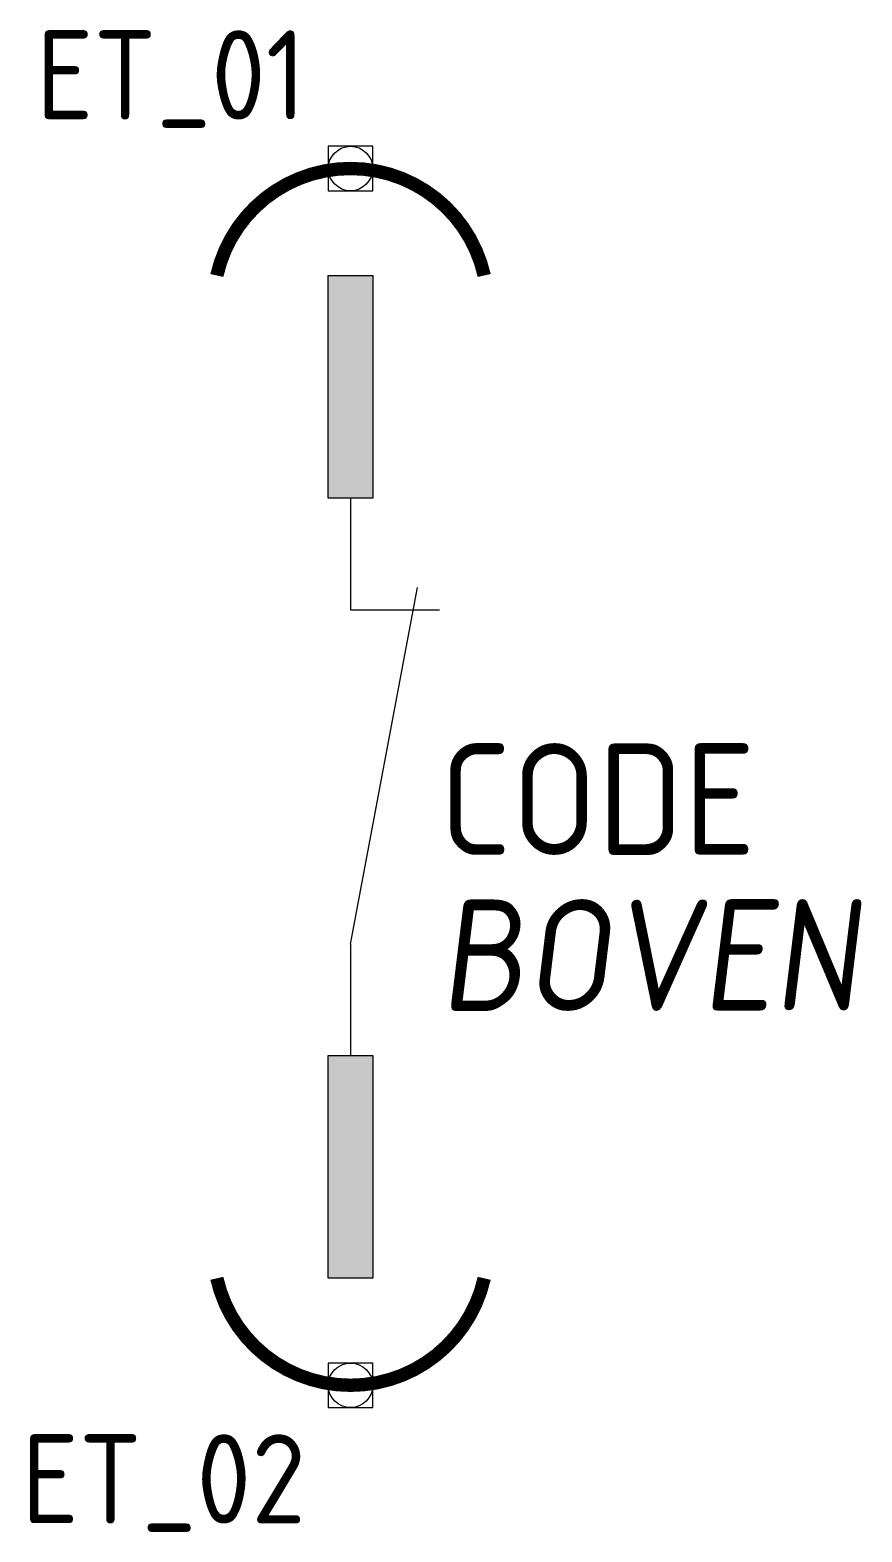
# Model space of a CAD drawing. Extents: x -7.2 to 11.5, y -16.9 to 16.8.
import ezdxf
from ezdxf.enums import TextEntityAlignment as Align

# ---------------------------------------------------------------- set-up
doc = ezdxf.new("R2010")
doc.units = 0
doc.header["$LTSCALE"] = 10
doc.header["$MEASUREMENT"] = 0
doc.header["$PDMODE"] = 96
doc.header["$PDSIZE"] = 1
doc.layers.get('0').update_dxf_attribs({"linetype": 'CONTINUOUS'})
for name, color, linetype in [('250', 6, 'CONTINUOUS'), ('C', 7, 'CONTINUOUS'), ('TKST2', 1, 'CONTINUOUS'), ('TKST3', 3, 'CONTINUOUS')]:
    doc.layers.add(name, color=color, linetype=linetype)
doc.styles.get("Standard").update_dxf_attribs({"font": 'ISO8'})

msp = doc.modelspace()

# ---------------------------------------------------------------- linework, layer by layer
for points in [[(3, 11.25, 0.3, 0.3, 0.8), (-3, 11.25, 0.3, 0.3, 0)], [(-3, -11.25, 0.3, 0.3, 0.8), (3, -11.25, 0.3, 0.3, 0)]]:
    msp.add_lwpolyline(points, format="xyseb")
for points in [[(-0.5, 6.25), (-0.5, 11.25), (0.5, 11.25), (0.5, 6.25)], [(-0.5, -11.25), (-0.5, -6.25), (0.5, -6.25), (0.5, -11.25)]]:
    msp.add_lwpolyline(points, close=True)
for points in [[(0, 6.25), (0, 3.75)], [(0, -3.75), (1.5, 4.25)], [(0, 3.75), (2, 3.75)], [(0, -3.75), (0, -6.25)]]:
    msp.add_lwpolyline(points)
for points in [[(-0.5, 6.25), (-0.5, 11.25), (0.5, 6.25), (0.5, 11.25)], [(-0.5, -11.25), (-0.5, -6.25), (0.5, -11.25), (0.5, -6.25)]]:
    msp.add_solid(points)
at = {"layer": 'C', "color": 1}
msp.add_point((0, 13.65), dxfattribs=at)
at = {"layer": 'C', "color": 2}
msp.add_point((0, -13.65), dxfattribs=at)

# ---------------------------------------------------------------- texts
at = {"layer": '250', "oblique": 7}
msp.add_attdef('BOVEN', (2, -5.25), '-', height=2.5, dxfattribs=at)
at = {"layer": 'TKST2'}
msp.add_attdef('ET_01', text='', height=2, dxfattribs=at).set_placement((-1, 14.75), align=Align.RIGHT)
msp.add_attdef('ET_02', text='', height=2, dxfattribs=at).set_placement((-1, -14.75), align=Align.TOP_RIGHT)
at = {"layer": 'TKST3'}
msp.add_attdef('CODE', (2, -1.75), '-K', height=2.5, dxfattribs=at)

doc.saveas('drawing.dxf')
